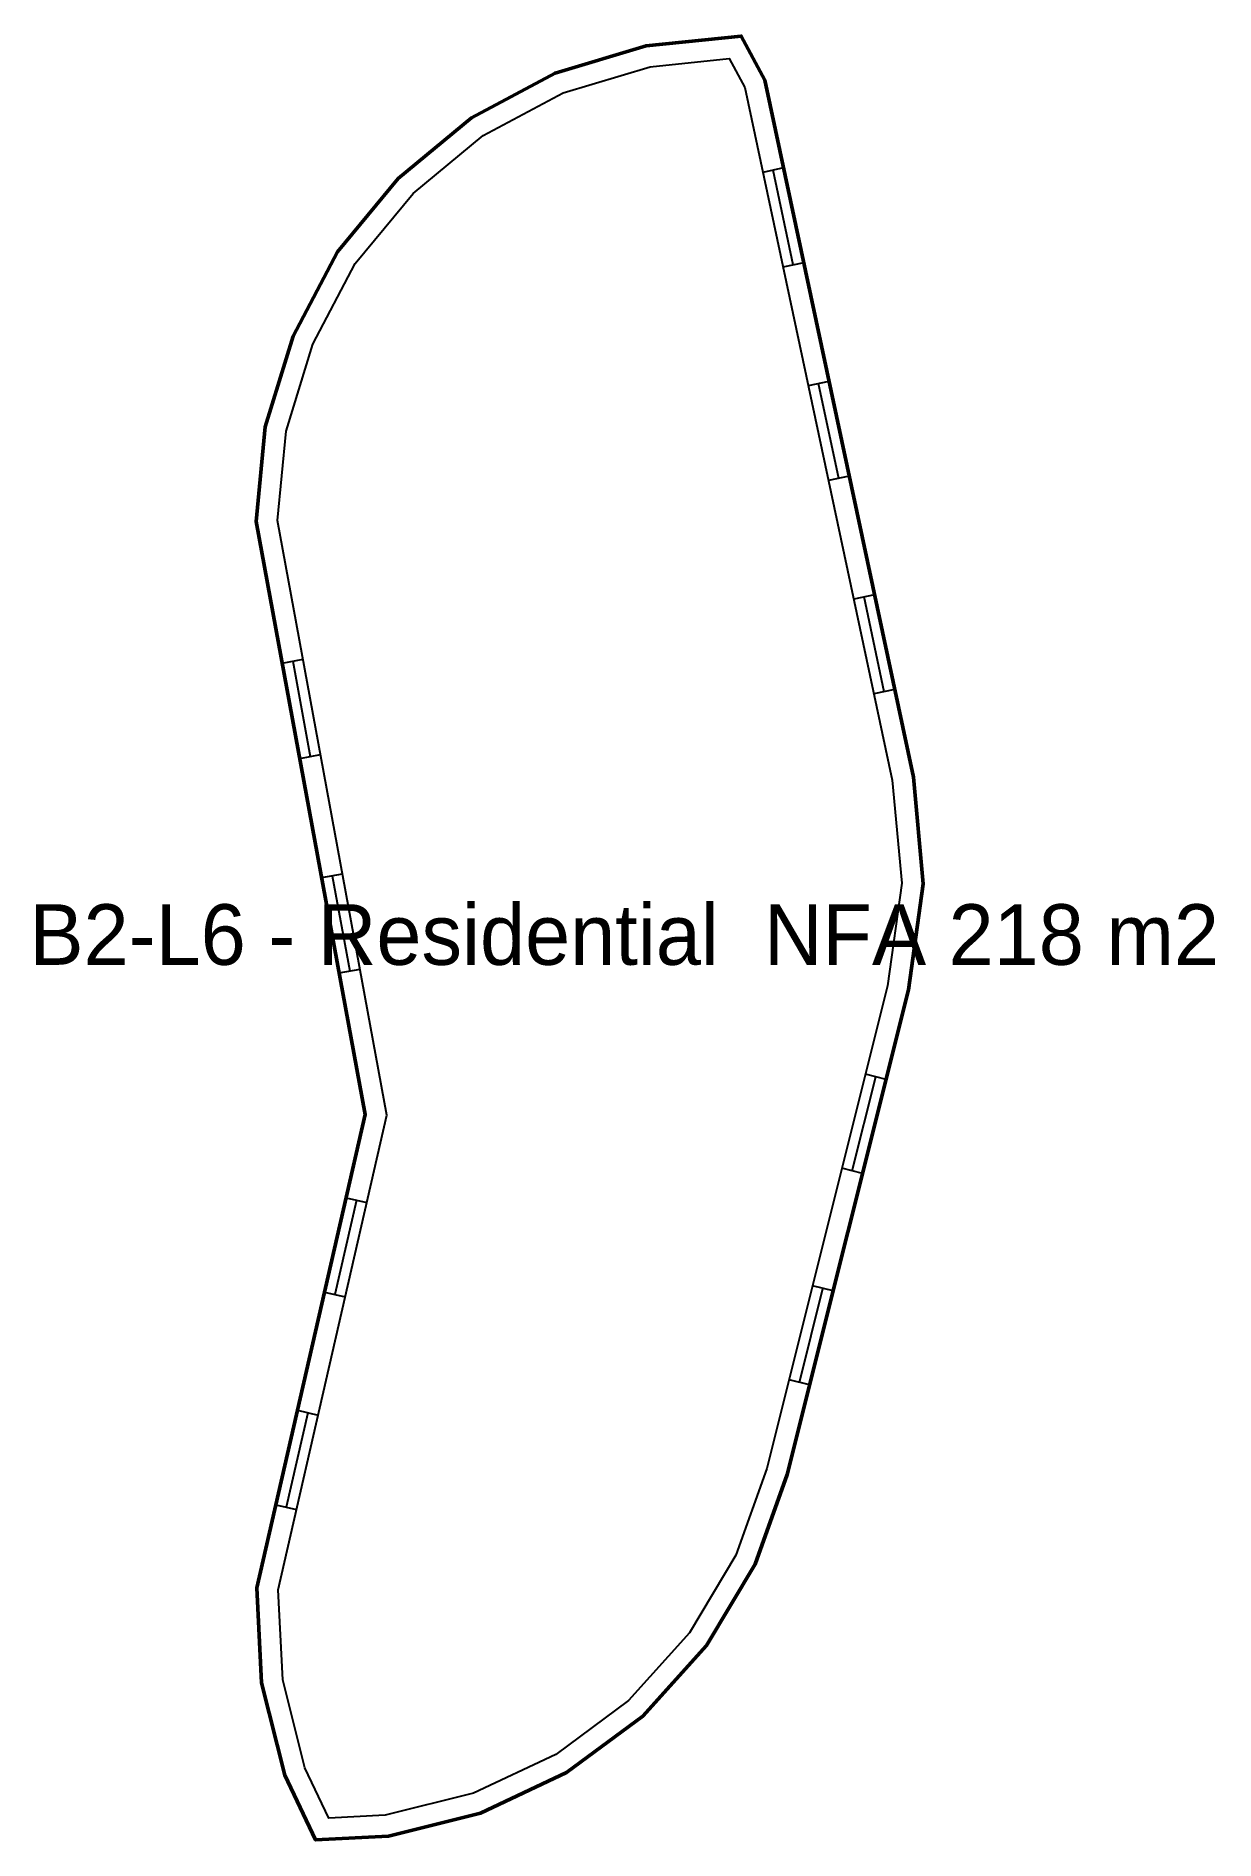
# Model space of a CAD drawing. Header units: metres. Extents: x 81.4 to 100.8, y -48.8 to -19.
import ezdxf
from ezdxf.enums import TextEntityAlignment as Align

# ---------------------------------------------------------------- set-up
doc = ezdxf.new("R2010")
doc.units = ezdxf.units.M
for name, color, linetype in [('TEXT', 250, 'Continuous'), ('WALL', 7, 'Continuous'), ('WINDOW', 5, 'Continuous')]:
    doc.layers.add(name, color=color, linetype=linetype)

msp = doc.modelspace()

# ---------------------------------------------------------------- linework, layer by layer
at = {"layer": 'WALL', "lineweight": 50}
msp.add_lwpolyline([(85, -27.01), (86.8, -36.8), (85.01, -44.61), (85.09, -46.18), (85.47, -47.7), (85.98, -48.77), (87.18, -48.71), (88.7, -48.33), (90.12, -47.66), (91.38, -46.73), (92.43, -45.56), (93.23, -44.22), (93.76, -42.74), (95.76, -34.74), (96, -32.99), (95.84, -31.23), (93.39, -19.73), (93, -19), (91.43, -19.16), (89.93, -19.61), (88.55, -20.35), (87.34, -21.35), (86.34, -22.56), (85.61, -23.95), (85.15, -25.45)], close=True, dxfattribs=at)
at = {"layer": 'WALL'}
msp.add_lwpolyline([(85.353, -26.995), (85.495, -25.519), (85.935, -24.084), (86.633, -22.755), (87.589, -21.599), (88.746, -20.642), (90.064, -19.935), (91.499, -19.505), (92.802, -19.372), (93.058, -19.851), (95.493, -31.282), (95.648, -32.982), (95.416, -34.674), (93.425, -42.638), (92.912, -44.07), (92.147, -45.351), (91.143, -46.47), (89.94, -47.358), (88.582, -47.999), (87.128, -48.362), (86.196, -48.409), (85.801, -47.581), (85.438, -46.128), (85.362, -44.641), (87.157, -36.808), (85.353, -26.995)], close=True, dxfattribs=at)
at = {"layer": 'WINDOW'}
for p, q in [((93.698, -21.177), (93.356, -21.25)), ((93.86, -22.778), (93.527, -21.213)), ((94.032, -22.741), (93.689, -22.814)), ((94.448, -24.698), (94.106, -24.77)), ((94.611, -26.299), (94.277, -24.734)), ((94.782, -26.262), (94.439, -26.335)), ((95.198, -28.219), (94.856, -28.291)), ((95.361, -29.82), (95.027, -28.255)), ((85.43, -29.348), (85.774, -29.285)), ((85.602, -29.316), (85.891, -30.89)), ((95.532, -29.783), (95.189, -29.856)), ((85.719, -30.921), (86.063, -30.858)), ((86.081, -32.889), (86.425, -32.825)), ((86.253, -32.857), (86.542, -34.43)), ((86.37, -34.462), (86.714, -34.399)), ((94.833, -37.727), (95.221, -36.175)), ((95.391, -36.218), (95.051, -36.133)), ((95.003, -37.77), (94.663, -37.685)), ((86.656, -38.21), (86.299, -39.769)), ((86.486, -38.171), (86.827, -38.249)), ((86.128, -39.73), (86.47, -39.808)), ((93.96, -41.22), (94.348, -39.668)), ((94.517, -39.71), (94.178, -39.625)), ((94.129, -41.262), (93.79, -41.177)), ((85.852, -41.719), (85.495, -43.278)), ((85.682, -41.68), (86.023, -41.758)), ((85.324, -43.239), (85.665, -43.317))]:
    msp.add_line(p, q, dxfattribs=at)

# ---------------------------------------------------------------- texts
at = {"layer": 'TEXT'}
msp.add_text('B2-L6 - Residential  NFA 218 m2', height=1, dxfattribs=at).set_placement((91.071, -33.828), align=Align.MIDDLE_CENTER)

doc.saveas('drawing.dxf')
